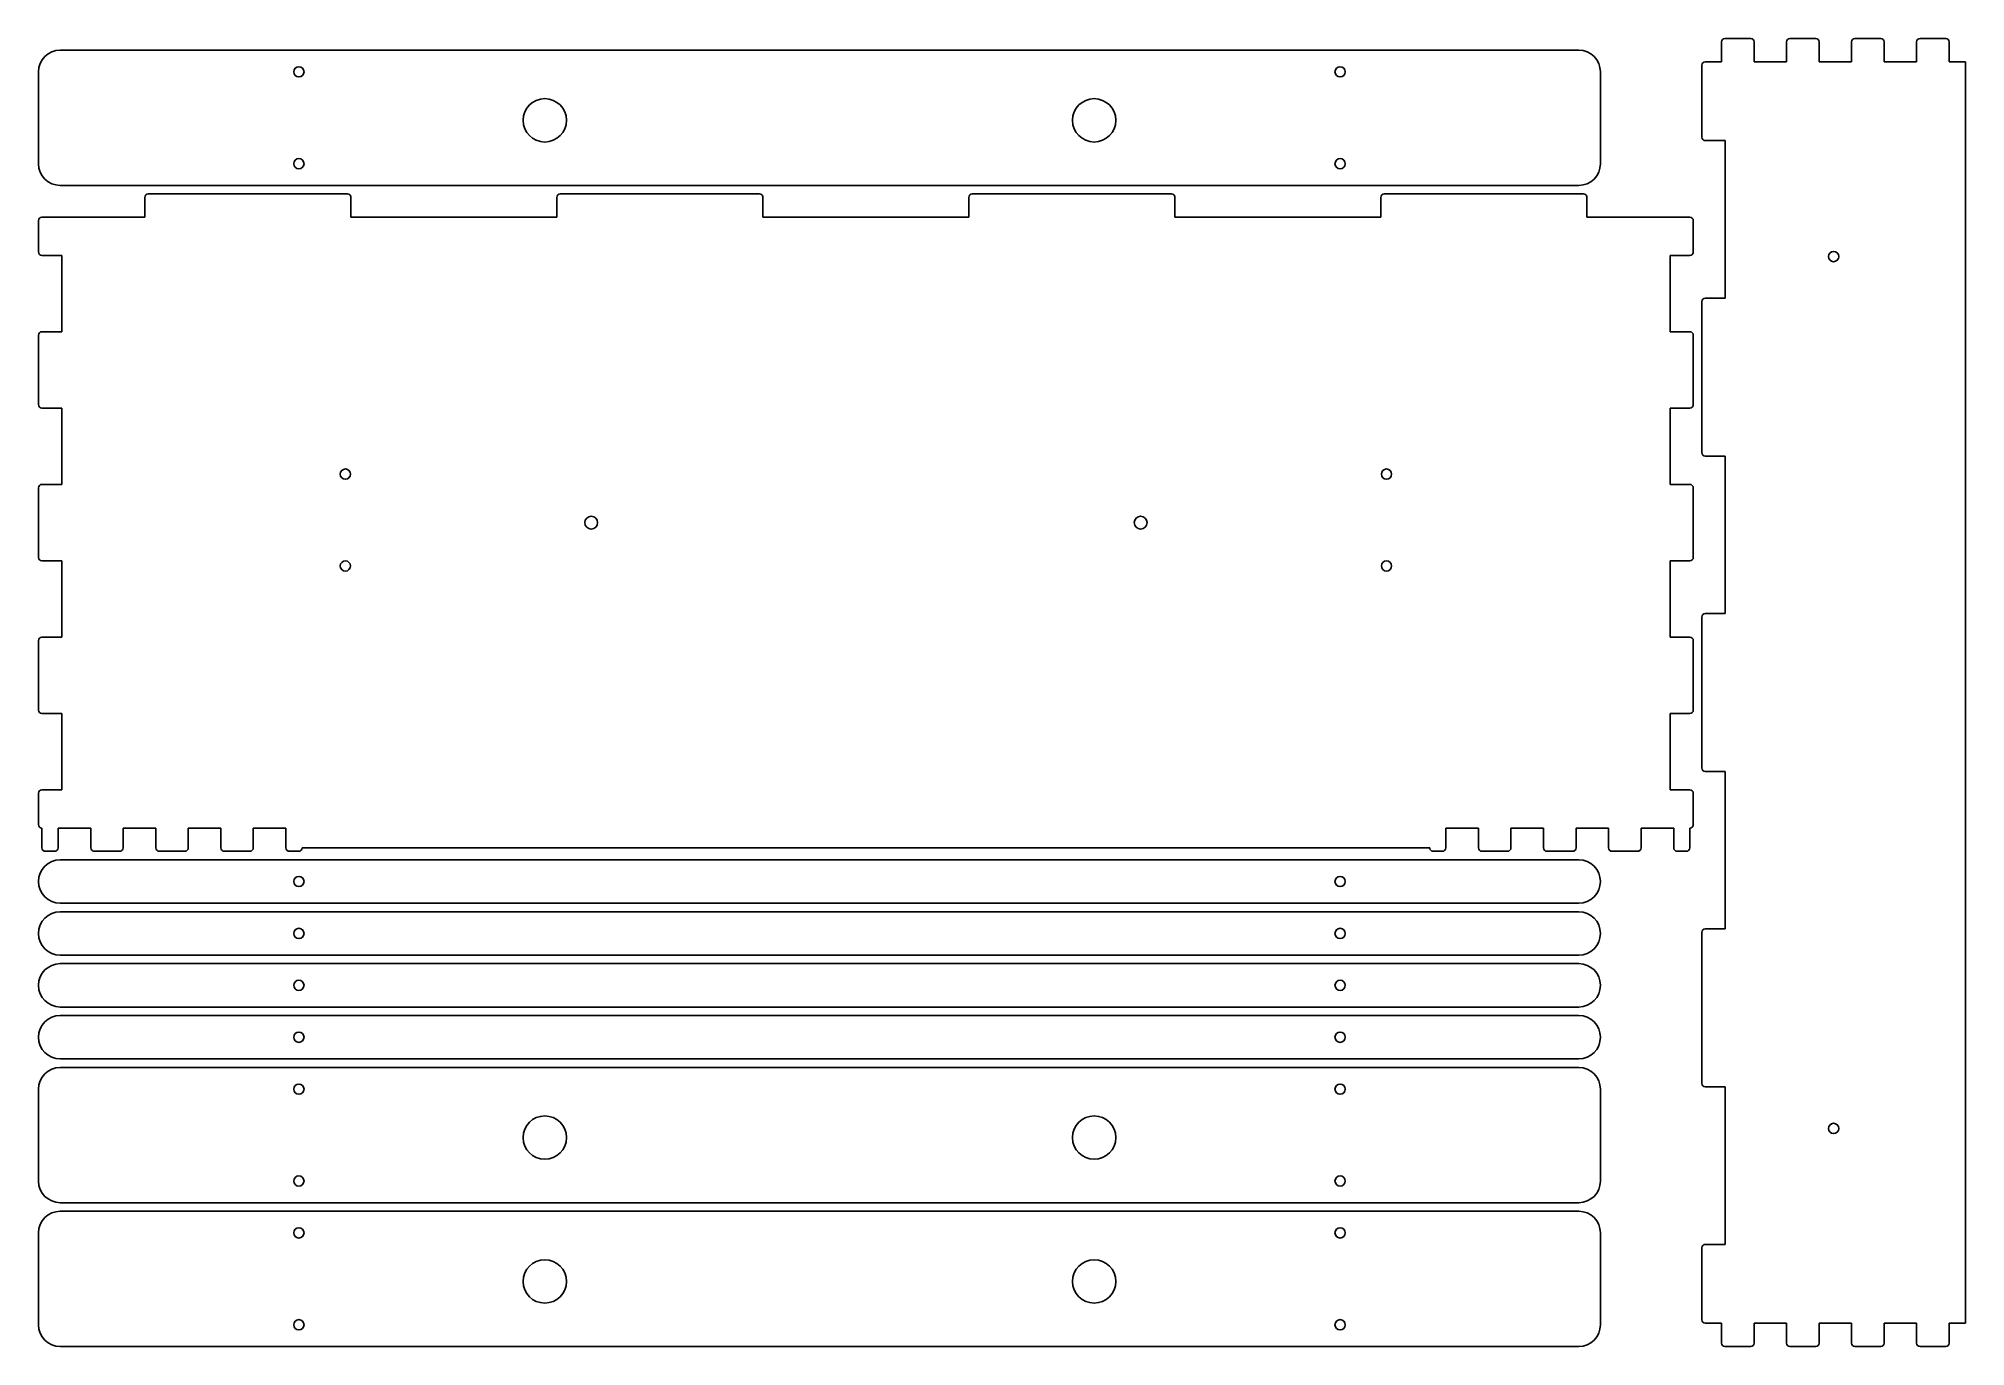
# Model space of a CAD drawing. Header units: millimetres. Extents: x 0 to 1129, y 0 to 766.
import ezdxf

# ---------------------------------------------------------------- set-up
doc = ezdxf.new("R2010")
doc.units = ezdxf.units.MM
doc.layers.add('SheetCutProfiles', color=7, linetype='CONTINUOUS')

msp = doc.modelspace()

# ---------------------------------------------------------------- linework, layer by layer
at = {"layer": 'SheetCutProfiles'}
for p, q in [((902.1, 759.2), (12.7, 759.2)), ((985.7, 764), (985.7, 752.4)), ((987.7, 766), (1002.8, 766)), ((1004.8, 752.4), (1004.8, 764)), ((1023.8, 764), (1023.8, 752.4)), ((1025.8, 766), (1040.9, 766)), ((1042.9, 752.4), (1042.9, 764)), ((1061.9, 764), (1061.9, 752.4)), ((1063.9, 766), (1079, 766)), ((1081, 752.4), (1081, 764)), ((1100, 764), (1100, 752.4)), ((1102, 766), (1117.1, 766)), ((1119.1, 752.4), (1119.1, 764)), ((0, 692.7), (0, 746.5)), ((914.8, 692.7), (914.8, 746.5)), ((974.2, 750.4), (974.2, 708.2)), ((976.2, 752.4), (985.7, 752.4)), ((1004.8, 752.4), (1023.8, 752.4)), ((1042.9, 752.4), (1061.9, 752.4)), ((1081, 752.4), (1100, 752.4)), ((1119.1, 752.4), (1128.6, 752.4)), ((1128.6, 752.4), (1128.6, 13.6)), ((987.8, 706.2), (976.2, 706.2)), ((987.8, 613.9), (987.8, 706.2)), ((902.1, 680), (12.7, 680)), ((62.3, 661.4), (62.3, 673)), ((181, 675), (64.3, 675)), ((183, 673), (183, 661.4)), ((303.6, 661.4), (303.6, 673)), ((422.3, 675), (305.6, 675)), ((424.3, 673), (424.3, 661.4)), ((544.9, 661.4), (544.9, 673)), ((663.6, 675), (546.9, 675)), ((665.6, 673), (665.6, 661.4)), ((786.2, 661.4), (786.2, 673)), ((904.9, 675), (788.2, 675)), ((906.9, 673), (906.9, 661.4)), ((0, 641), (0, 659.4)), ((62.3, 661.4), (2, 661.4)), ((303.6, 661.4), (183, 661.4)), ((544.9, 661.4), (424.3, 661.4)), ((786.2, 661.4), (665.6, 661.4)), ((967.2, 661.4), (906.9, 661.4)), ((969.2, 641), (969.2, 659.4)), ((2, 639), (13.6, 639)), ((13.6, 639), (13.6, 594.3)), ((955.6, 639), (967.2, 639)), ((955.6, 594.3), (955.6, 639)), ((974.2, 611.9), (974.2, 523.5)), ((976.2, 613.9), (987.8, 613.9)), ((0, 551.6), (0, 592.3)), ((13.6, 594.3), (2, 594.3)), ((967.2, 594.3), (955.6, 594.3)), ((969.2, 551.6), (969.2, 592.3)), ((2, 549.6), (13.6, 549.6)), ((13.6, 549.6), (13.6, 504.9)), ((955.6, 549.6), (967.2, 549.6)), ((955.6, 504.9), (955.6, 549.6)), ((987.8, 521.5), (976.2, 521.5)), ((987.8, 429.2), (987.8, 521.5)), ((0, 462.1), (0, 502.9)), ((13.6, 504.9), (2, 504.9)), ((967.2, 504.9), (955.6, 504.9)), ((969.2, 462.1), (969.2, 502.9)), ((2, 460.1), (13.6, 460.1)), ((13.6, 460.1), (13.6, 415.4)), ((955.6, 460.1), (967.2, 460.1)), ((955.6, 415.4), (955.6, 460.1)), ((976.2, 429.2), (987.8, 429.2)), ((974.2, 427.2), (974.2, 338.8)), ((0, 372.7), (0, 413.4)), ((13.6, 415.4), (2, 415.4)), ((967.2, 415.4), (955.6, 415.4)), ((969.2, 372.7), (969.2, 413.4)), ((2, 370.7), (13.6, 370.7)), ((13.6, 370.7), (13.6, 326)), ((955.6, 370.7), (967.2, 370.7)), ((955.6, 326), (955.6, 370.7)), ((987.8, 336.8), (976.2, 336.8)), ((987.8, 244.5), (987.8, 336.8)), ((0, 305.6), (0, 324)), ((13.6, 326), (2, 326)), ((967.2, 326), (955.6, 326)), ((969.2, 305.6), (969.2, 324)), ((2, 292), (2, 303.6)), ((11.5, 303.6), (30.6, 303.6)), ((11.5, 292), (11.5, 303.6)), ((30.6, 303.6), (30.6, 292)), ((49.6, 303.6), (68.7, 303.6)), ((49.6, 292), (49.6, 303.6)), ((68.7, 303.6), (68.7, 292)), ((87.7, 303.6), (106.8, 303.6)), ((87.7, 292), (87.7, 303.6)), ((106.8, 303.6), (106.8, 292)), ((125.8, 303.6), (144.9, 303.6)), ((125.8, 292), (125.8, 303.6)), ((144.9, 303.6), (144.9, 292)), ((824.3, 303.6), (843.4, 303.6)), ((824.3, 292), (824.3, 303.6)), ((843.4, 303.6), (843.4, 292)), ((862.4, 303.6), (881.5, 303.6)), ((862.4, 292), (862.4, 303.6)), ((881.5, 303.6), (881.5, 292)), ((900.5, 303.6), (919.6, 303.6)), ((900.5, 292), (900.5, 303.6)), ((919.6, 303.6), (919.6, 292)), ((938.6, 303.6), (957.7, 303.6)), ((938.6, 292), (938.6, 303.6)), ((957.7, 303.6), (957.7, 292)), ((967.2, 292), (967.2, 303.6)), ((4, 290), (9.5, 290)), ((902.1, 285), (12.7, 285)), ((32.6, 290), (47.6, 290)), ((70.7, 290), (85.7, 290)), ((108.8, 290), (123.8, 290)), ((146.9, 290), (152.4, 290)), ((814.8, 292), (154.4, 292)), ((816.8, 290), (822.3, 290)), ((845.4, 290), (860.4, 290)), ((883.5, 290), (898.5, 290)), ((921.6, 290), (936.6, 290)), ((959.7, 290), (965.2, 290)), ((902.1, 259.6), (12.7, 259.6)), ((12.7, 254.6), (902.1, 254.6)), ((974.2, 242.5), (974.2, 154.1)), ((976.2, 244.5), (987.8, 244.5)), ((12.7, 229.2), (902.1, 229.2)), ((902.1, 224.2), (12.7, 224.2)), ((902.1, 198.8), (12.7, 198.8)), ((12.7, 193.8), (902.1, 193.8)), ((12.7, 168.4), (902.1, 168.4)), ((902.1, 163.4), (12.7, 163.4)), ((0, 96.9), (0, 150.7)), ((914.8, 96.9), (914.8, 150.7)), ((987.8, 152.1), (976.2, 152.1)), ((987.8, 59.8), (987.8, 152.1)), ((902.1, 84.2), (12.7, 84.2)), ((12.7, 79.2), (902.1, 79.2)), ((0, 12.7), (0, 66.5)), ((914.8, 12.7), (914.8, 66.5)), ((974.2, 57.8), (974.2, 15.6)), ((976.2, 59.8), (987.8, 59.8)), ((985.7, 13.6), (976.2, 13.6)), ((985.7, 2), (985.7, 13.6)), ((1004.8, 13.6), (1004.8, 2)), ((1004.8, 13.6), (1023.8, 13.6)), ((1023.8, 2), (1023.8, 13.6)), ((1042.9, 13.6), (1042.9, 2)), ((1042.9, 13.6), (1061.9, 13.6)), ((1061.9, 2), (1061.9, 13.6)), ((1081, 13.6), (1081, 2)), ((1081, 13.6), (1100, 13.6)), ((1100, 2), (1100, 13.6)), ((1119.1, 13.6), (1119.1, 2)), ((1119.1, 13.6), (1128.6, 13.6)), ((12.7, 0), (902.1, 0)), ((987.7, 0), (1002.8, 0)), ((1025.8, 0), (1040.9, 0)), ((1063.9, 0), (1079, 0)), ((1102, 0), (1117.1, 0))]:
    msp.add_line(p, q, dxfattribs=at)
for centre, radius in [((152.5, 746.5), 3), ((762.3, 746.5), 3), ((296.5, 718.1), 12.7), ((618.3, 718.1), 12.7), ((152.5, 692.7), 3), ((762.3, 692.7), 3), ((1051.4, 638.3), 3), ((179.7, 510.9), 3), ((789.5, 510.9), 3), ((323.7, 482.5), 3.75), ((645.5, 482.5), 3.75), ((179.7, 457.1), 3), ((789.5, 457.1), 3), ((152.5, 272.3), 3), ((762.3, 272.3), 3), ((152.5, 241.9), 3), ((762.3, 241.9), 3), ((152.5, 211.5), 3), ((762.3, 211.5), 3), ((152.5, 181.1), 3), ((762.3, 181.1), 3), ((152.5, 150.7), 3), ((762.3, 150.7), 3), ((296.5, 122.3), 12.7), ((618.3, 122.3), 12.7), ((1051.4, 127.7), 3), ((152.5, 96.9), 3), ((762.3, 96.9), 3), ((152.5, 66.5), 3), ((762.3, 66.5), 3), ((296.5, 38.1), 12.7), ((618.3, 38.1), 12.7), ((152.5, 12.7), 3), ((762.3, 12.7), 3)]:
    msp.add_circle(centre, radius, dxfattribs=at)
for centre, radius, start, end in [((12.7, 746.5), 12.7, 90, 180), ((902.1, 746.5), 12.7, 0, 90), ((987.7, 764), 2, 90, 180), ((1002.8, 764), 2, 0, 90), ((1025.8, 764), 2, 90, 180), ((1040.9, 764), 2, 0, 90), ((1063.9, 764), 2, 90, 180), ((1079, 764), 2, 0, 90), ((1102, 764), 2, 90, 180), ((1117.1, 764), 2, 0, 90), ((976.2, 750.4), 2, 90, 180), ((976.2, 708.2), 2, 180, -90), ((12.7, 692.7), 12.7, 180, -90), ((902.1, 692.7), 12.7, -90, 0), ((64.3, 673), 2, 90, 180), ((181, 673), 2, 0, 90), ((305.6, 673), 2, 90, 180), ((422.3, 673), 2, 0, 90), ((546.9, 673), 2, 90, 180), ((663.6, 673), 2, 0, 90), ((788.2, 673), 2, 90, 180), ((904.9, 673), 2, 0, 90), ((2, 659.4), 2, 90, 180), ((967.2, 659.4), 2, 0, 90), ((2, 641), 2, 180, -90), ((967.2, 641), 2, -90, 0), ((976.2, 611.9), 2, 90, 180), ((2, 592.3), 2, 90, 180), ((967.2, 592.3), 2, 0, 90), ((2, 551.6), 2, 180, -90), ((967.2, 551.6), 2, -90, 0), ((976.2, 523.5), 2, 180, -90), ((2, 502.9), 2, 90, 180), ((967.2, 502.9), 2, 0, 90), ((2, 462.1), 2, 180, -90), ((967.2, 462.1), 2, -90, 0), ((976.2, 427.2), 2, 90, 180), ((2, 413.4), 2, 90, 180), ((967.2, 413.4), 2, 0, 90), ((2, 372.7), 2, 180, -90), ((967.2, 372.7), 2, -90, 0), ((976.2, 338.8), 2, 180, -90), ((2, 324), 2, 90, 180), ((967.2, 324), 2, 0, 90), ((2, 305.6), 2, 180, -90), ((967.2, 305.6), 2, -90, 0), ((12.7, 272.3), 12.7, 90, -90), ((4, 292), 2, 180, -90), ((9.5, 292), 2, -90, 0), ((32.6, 292), 2, 180, -90), ((47.6, 292), 2, -90, 0), ((70.7, 292), 2, 180, -90), ((85.7, 292), 2, -90, 0), ((108.8, 292), 2, 180, -90), ((123.8, 292), 2, -90, 0), ((146.9, 292), 2, 180, -90), ((152.4, 292), 2, -90, 0), ((816.8, 292), 2, 180, -90), ((822.3, 292), 2, -90, 0), ((845.4, 292), 2, 180, -90), ((860.4, 292), 2, -90, 0), ((883.5, 292), 2, 180, -90), ((898.5, 292), 2, -90, 0), ((902.1, 272.3), 12.7, -90, 90), ((921.6, 292), 2, 180, -90), ((936.6, 292), 2, -90, 0), ((959.7, 292), 2, 180, -90), ((965.2, 292), 2, -90, 0), ((12.7, 241.9), 12.7, 90, -90), ((902.1, 241.9), 12.7, -90, 90), ((976.2, 242.5), 2, 90, 180), ((12.7, 211.5), 12.7, 90, -90), ((902.1, 211.5), 12.7, -90, 90), ((12.7, 181.1), 12.7, 90, -90), ((902.1, 181.1), 12.7, -90, 90), ((12.7, 150.7), 12.7, 90, 180), ((902.1, 150.7), 12.7, 0, 90), ((976.2, 154.1), 2, 180, -90), ((12.7, 96.9), 12.7, 180, -90), ((902.1, 96.9), 12.7, -90, 0), ((12.7, 66.5), 12.7, 90, 180), ((902.1, 66.5), 12.7, 0, 90), ((976.2, 57.8), 2, 90, 180), ((12.7, 12.7), 12.7, 180, -90), ((902.1, 12.7), 12.7, -90, 0), ((976.2, 15.6), 2, 180, -90), ((987.7, 2), 2, 180, -90), ((1002.8, 2), 2, -90, 0), ((1025.8, 2), 2, 180, -90), ((1040.9, 2), 2, -90, 0), ((1063.9, 2), 2, 180, -90), ((1079, 2), 2, -90, 0), ((1102, 2), 2, 180, -90), ((1117.1, 2), 2, -90, 0)]:
    msp.add_arc(centre, radius, start, end, dxfattribs=at)

doc.saveas('drawing.dxf')
